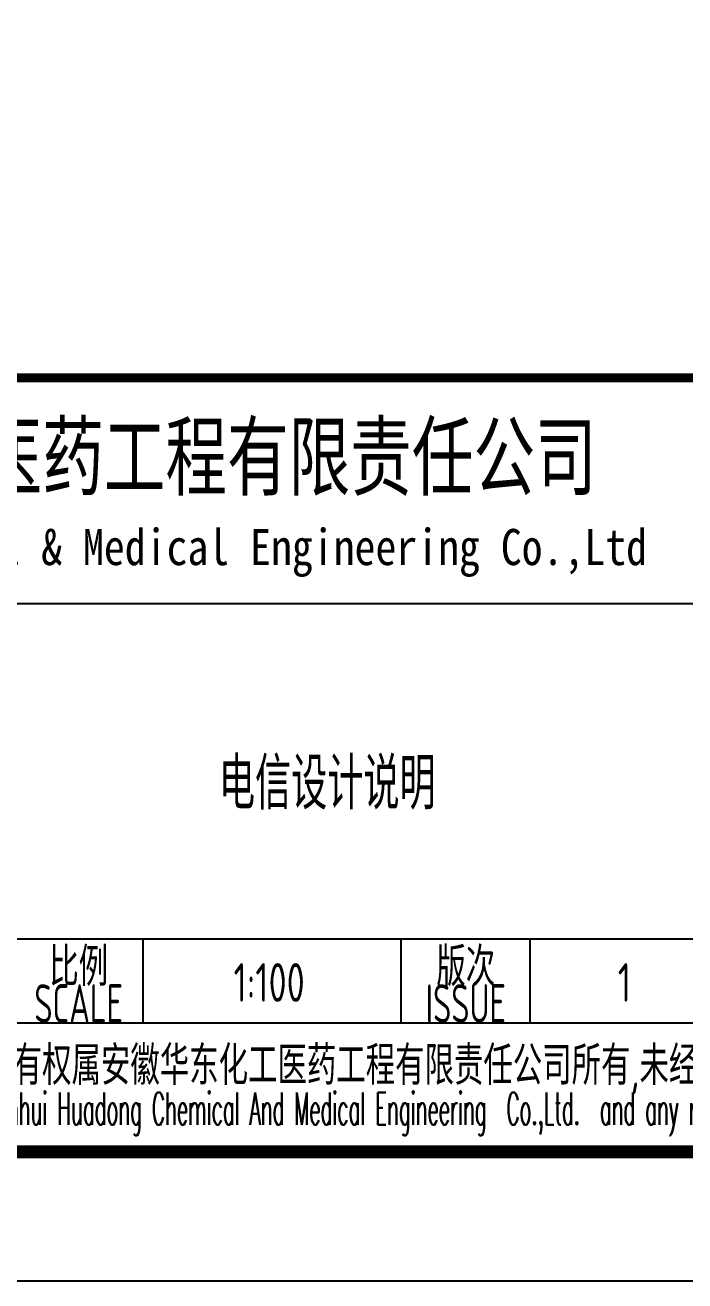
# Model space of a CAD drawing. Extents: x 4532298 to 10139194, y -639876 to -207028.
# Drawn here: x 4774190 to 4779303, y -282498 to -272765 of the extents above; entities that cross this region are included whole.
import ezdxf
from ezdxf.enums import TextEntityAlignment as Align

# ---------------------------------------------------------------- set-up
doc = ezdxf.new("R2010")
doc.units = 0
doc.header["$LTSCALE"] = 1000
doc.header["$MEASUREMENT"] = 0
doc.layers.get('0').update_dxf_attribs({"linetype": 'CONTINUOUS'})
doc.layers.add('DIM_SYMB', color=3, linetype='CONTINUOUS')
doc.layers.add('PUB_TITLE', color=4, linetype='CONTINUOUS')
doc.styles.add('ECEC_TQ', font='txt_l.shx', dxfattribs={"bigfont": 'hztxt_l.shx'})
doc.styles.add('sceie', font='sceie.shx', dxfattribs={"width": 0.7, "bigfont": 'sceic.shx'})
doc.styles.add('TSSD_Rein', font='Tssdeng.shx', dxfattribs={"width": 0.7, "bigfont": 'hztxt.shx'})
doc.styles.add('宋体', font='', dxfattribs={"width": 0.7})
doc.styles.get('宋体').set_extended_font_data('SimSun')

msp = doc.modelspace()

# ---------------------------------------------------------------- linework, layer by layer
for p, q in [((4768605.2, -277248.2), (4779605.2, -277248.2)), ((4774105.2, -279848.2), (4786605.2, -279848.2)), ((4775105.2, -280498.2), (4775105.2, -279848.2)), ((4777105.2, -280498.2), (4777105.2, -279848.2)), ((4778105.2, -280498.2), (4778105.2, -279848.2)), ((4768605.2, -280498.2), (4786605.2, -280498.2)), ((4768605.2, -281498.2), (4786605.2, -281498.2))]:
    msp.add_line(p, q)
at = {"const_width": 70}
msp.add_lwpolyline([(4786605.2, -275498.2), (4768605.2, -275498.2)], dxfattribs=at)
at = {"layer": 'PUB_TITLE'}
msp.add_lwpolyline([(4728205.2, -282498.2), (4787605.2, -282498.2), (4787605.2, -240498.2), (4728205.2, -240498.2)], close=True, dxfattribs=at)
at = {"layer": 'PUB_TITLE', "const_width": 100}
msp.add_lwpolyline([(4730705.2, -281498.2), (4786605.2, -281498.2), (4786605.2, -241498.2), (4730705.2, -241498.2)], close=True, dxfattribs=at)

# ---------------------------------------------------------------- texts
for s, height, style, width, p in [('安徽华东化工医药工程有限责任公司', 500, '宋体', 0.7, (4774800.1, -276098.2)), ('Anhui Huadong Chemical & Medical Engineering Co.,Ltd', 280, '宋体', 0.85, (4774800.1, -276848.2)), ('比例', 300, 'sceie', 0.8, (4774605.2, -280048.2)), ('版次', 300, 'sceie', 0.8, (4777605.2, -280048.2)), ('1:100', 300, 'sceie', 0.8, (4776081.1, -280185.1)), ('1', 300, 'sceie', 0.8, (4778834.6, -280185.1)), ('SCALE', 300, 'sceie', 0.7, (4774605.2, -280348.2)), ('ISSUE', 300, 'sceie', 0.7, (4777605.2, -280348.2)), ('本文件专有权属安徽华东化工医药工程有限责任公司所有,未经许可不得复制或转让给第三方', 300, 'sceie', 0.8, (4777776.3, -280847.1)), ('The proprietary right of this document belongs to Anhui Huadong Chemical And Medical Engineering  Co.,Ltd.  and any replication or transfer to the 3rd. side is forbidden without its permission. ', 250, 'ECEC_TQ', 0.45, (4777605.2, -281198.2))]:
    msp.add_text(s, height=height, dxfattribs=dict(style=style, width=width)).set_placement(p, align=Align.MIDDLE)
at = {"layer": 'DIM_SYMB', "color": 7, "linetype": 'ByBlock', "style": 'TSSD_Rein', "width": 0.7}
msp.add_text('电信设计说明', height=400, dxfattribs=at).set_placement((4775691.4, -278843.3))

doc.saveas('drawing.dxf')
